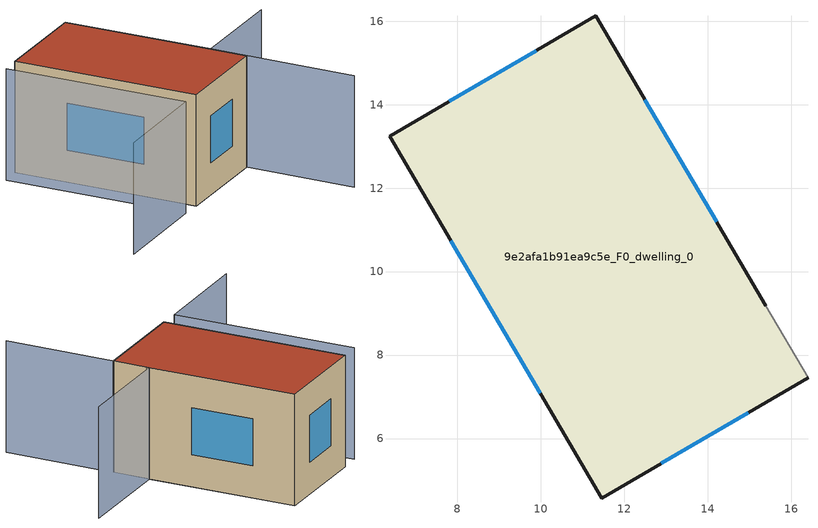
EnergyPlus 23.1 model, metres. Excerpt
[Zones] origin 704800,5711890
9e2afa1b91ea9c5e_F0_dwelling_0
 floor ground (EU_floor_Construction): 16.4,7.46 15.4,9.19 11.31,16.13 6.37,13.24 11.46,4.57 z0
 wall outside (EU_wall_Construction): 16.4,7.46 11.46,4.57 6.37,13.24 11.31,16.13 15.4,9.19 z0:6
 wall adiabatic (EU_wall_Construction): 15.4,9.19 16.4,7.46 z0:6
 window (EU_Window_Construction): 7.8,14.08 9.89,15.29 / 12.49,14.12 14.22,11.19 / 14.97,6.62 12.89,5.41 / 9.99,7.08 7.84,10.74 z1.73:4.27
 roof outside (EU_roof_Construction): 11.31,16.13 15.4,9.19 16.4,7.46 11.46,4.57 6.37,13.24 z6
shading: 5.47,12.65 10.53,4.1 / 10.53,4.1 5.38,1.05 / 19.38,2.29 15.4,9.19 / 15.4,9.19 20.34,12.05 z0:6
[Building]
EU S2 Campaign: North Axis=0; Terrain=City; Solar Distribution=FullExterior
[Site:Location]
London: Latitude=51.5; Longitude=-0.5; Time Zone=0; Elevation=25
[SizingPeriod:WeatherFileDays]
AnnualSizingPeriod: Begin Month=1; Begin Day of Month=1; End Month=12; End Day of Month=31; Day of Week for Start Day=Monday; Use Weather File Daylight Saving Period=No; Use Weather File Rain and Snow Indicators=No
[MATERIAL]
EU_InternalMass_Material: Roughness=MediumRough; Thickness=0.1; Conductivity=1; Density=1800; Specific Heat=900; Thermal Absorptance=0.9; Solar Absorptance=0.7; Visible Absorptance=0.7
[MATERIAL:NOMASS] Roughness=MediumRough; Thermal Absorptance=0.9; Solar Absorptance=0.7; Visible Absorptance=0.7
Name | Thermal Resistance
EU_wall_NoMass | 0.724719
EU_roof_NoMass | 2.98947
EU_floor_NoMass | 2.39157
[WINDOWMATERIAL:SIMPLEGLAZINGSYSTEM]
EU_Window_SimpleGlazing: UFactor=2.63425; Solar Heat Gain Coefficient=0.76; Visible Transmittance=0.76
[CONSTRUCTION]
EU_wall_Construction: EU_wall_NoMass
EU_roof_Construction: EU_roof_NoMass
EU_floor_Construction: EU_floor_NoMass
EU_InternalMass_Construction: EU_InternalMass_Material
EU_Window_Construction: EU_Window_SimpleGlazing
[ZONE]
9e2afa1b91ea9c5e_F0_dwelling_0: Type=1; Multiplier=1; Ceiling Height=autocalculate; Volume=345.233; Floor Area=autocalculate; Part of Total Floor Area=Yes
[INTERNALMASS]
9e2afa1b91ea9c5e_F0_dwelling_0_EU_InternalMass: Construction=EU_InternalMass_Construction; Zone or ZoneList=9e2afa1b91ea9c5e_F0_dwelling_0; Surface Area=57.5386
[OTHEREQUIPMENT]
EU_Step8_InternalGain_9e2afa1b91ea9c5e_F0_dwelling_0_f000: Fuel Type=Electricity; Zone or ZoneList or Space or SpaceList=9e2afa1b91ea9c5e_F0_dwelling_0; Schedule=EU_Step8_GainSchedule_9e2afa1b91ea9c5e_F0_dwelling_0_f000; Design Level Calculation Method=Watts/Area; Power per Zone Floor Area=1; Fraction Latent=0; Fraction Radiant=0; Fraction Lost=0; Carbon Dioxide Generation Rate=0; EndUse Subcategory=EU_Step8_InternalGains
[ZONEVENTILATION:DESIGNFLOWRATE]
EU_ConstantAir_9e2afa1b91ea9c5e_F0_dwelling_0: Zone or ZoneList or Space or SpaceList=9e2afa1b91ea9c5e_F0_dwelling_0; Schedule=EU_AlwaysOn; Design Flow Rate Calculation Method=AirChanges/Hour; Air Changes per Hour=0.418135; Ventilation Type=Natural; Fan Pressure Rise=0; Fan Total Efficiency=1; Constant Term Coefficient=1; Temperature Term Coefficient=0; Velocity Term Coefficient=0; Velocity Squared Term Coefficient=0; Minimum Indoor Temperature=-100; Maximum Indoor Temperature=100; Delta Temperature=-100; Minimum Outdoor Temperature=-100; Maximum Outdoor Temperature=100; Maximum Wind Speed=40
[HVACTEMPLATE:THERMOSTAT]
EU_HeatOnly_9e2afa1b91ea9c5e_F0_dwelling_0: Constant Heating Setpoint=20; Constant Cooling Setpoint=50
[HVACTEMPLATE:ZONE:IDEALLOADSAIRSYSTEM]
9e2afa1b91ea9c5e_F0_dwelling_0: Template Thermostat=EU_HeatOnly_9e2afa1b91ea9c5e_F0_dwelling_0; System Availability Schedule=EU_AlwaysOn; Maximum Heating Supply Air Temperature=50; Minimum Cooling Supply Air Temperature=13; Maximum Heating Supply Air Humidity Ratio=0.0156; Minimum Cooling Supply Air Humidity Ratio=0.0077; Heating Limit=NoLimit; Cooling Limit=NoLimit; Heating Availability Schedule=EU_AlwaysOn; Cooling Availability Schedule=EU_CoolingOff; Dehumidification Control Type=ConstantSensibleHeatRatio; Cooling Sensible Heat Ratio=0.7; Dehumidification Setpoint=60; Humidification Control Type=None; Humidification Setpoint=30; Outdoor Air Method=None; Outdoor Air Flow Rate per Person=0.00944; Outdoor Air Flow Rate per Zone Floor Area=0; Outdoor Air Flow Rate per Zone=0; Demand Controlled Ventilation Type=None; Outdoor Air Economizer Type=NoEconomizer; Heat Recovery Type=None; Sensible Heat Recovery Effectiveness=0.7; Latent Heat Recovery Effectiveness=0.65
[SIZING:ZONE]
9e2afa1b91ea9c5e_F0_dwelling_0: Zone Cooling Design Supply Air Temperature Input Method=SupplyAirTemperature; Zone Cooling Design Supply Air Temperature=13; Zone Heating Design Supply Air Temperature Input Method=SupplyAirTemperature; Zone Heating Design Supply Air Temperature=50; Zone Cooling Design Supply Air Humidity Ratio=0.008; Zone Heating Design Supply Air Humidity Ratio=0.008; Cooling Design Air Flow Method=DesignDay; Cooling Design Air Flow Rate=0; Cooling Minimum Air Flow per Zone Floor Area=0.000762; Cooling Minimum Air Flow=0; Cooling Minimum Air Flow Fraction=0.2; Heating Design Air Flow Method=DesignDay; Heating Design Air Flow Rate=0; Heating Maximum Air Flow per Zone Floor Area=0.002032; Heating Maximum Air Flow=0.141576; Heating Maximum Air Flow Fraction=0.3; Account for Dedicated Outdoor Air System=No; Dedicated Outdoor Air System Control Strategy=NeutralSupplyAir; Dedicated Outdoor Air Low Setpoint Temperature for Design=autosize; Dedicated Outdoor Air High Setpoint Temperature for Design=autosize; Zone Load Sizing Method=Sensible Load Only No Latent Load; Zone Latent Cooling Design Supply Air Humidity Ratio Input Method=HumidityRatioDifference; Zone Cooling Design Supply Air Humidity Ratio Difference=0.005; Zone Latent Heating Design Supply Air Humidity Ratio Input Method=HumidityRatioDifference; Zone Humidification Design Supply Air Humidity Ratio Difference=0.005
[SCHEDULE:CONSTANT]
Name | Hourly Value
EU_AlwaysOn | 1
EU_CoolingOff | 0
[SCHEDULE:FILE]
EU_Step8_GainSchedule_9e2afa1b91ea9c5e_F0_dwelling_0_f000: File=../../schedules/9e2afa1b91ea9c5e/9e2afa1b91ea9c5e_F0_dwelling_0_f000_gain.csv; Column Number=1; Rows to Skip at Top=0; Number of Hours of Data=8760; Column Separator=Comma; Interpolate to Timestep=No; Minutes per Item=60; Adjust Schedule for Daylight Savings=Yes
